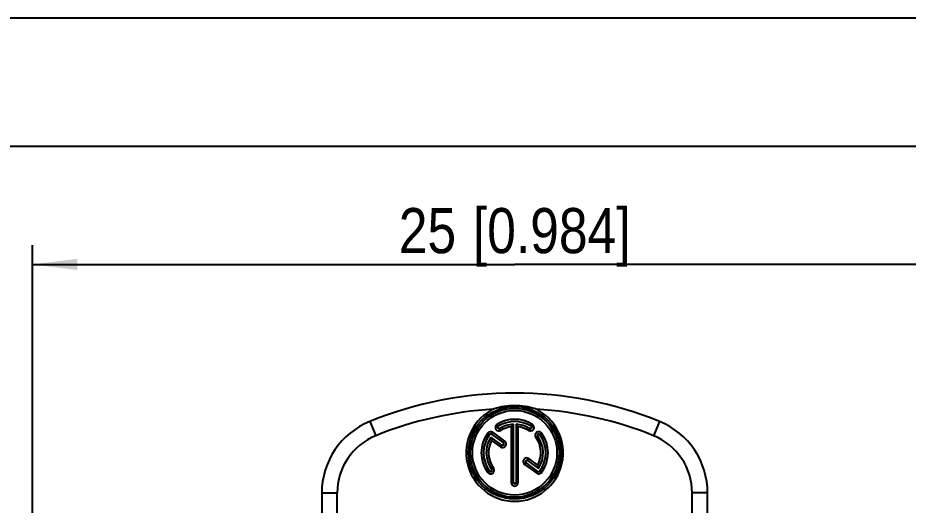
# Model space of a CAD drawing. Header units: millimetres. Extents: x 0 to 420, y 0 to 297.
# Drawn here: x 44.1 to 113.4, y 259.2 to 297 of the extents above; entities that cross this region are included whole.
import ezdxf

# ---------------------------------------------------------------- set-up
doc = ezdxf.new("R2010")
doc.units = ezdxf.units.MM
doc.header["$LTSCALE"] = 23.1
doc.layers.get('0').update_dxf_attribs({"linetype": 'CONTINUOUS'})
doc.layers.add('_03_2D_DRAWING_DIMENSION', color=7, linetype='CONTINUOUS')
doc.layers.add('_26_DATUM_AXIS', color=7, linetype='CONTINUOUS')
doc.styles.get("Standard").update_dxf_attribs({"font": 'arialn.ttf'})
doc.dimstyles.new('DIMSTYLE_1', dxfattribs={"dimtxt": 3.5, "dimasz": 3.5, "dimexe": 1.5, "dimexo": 1, "dimgap": 0.875, "dimtad": 1, "dimlfac": 0.333333, "dimdsep": 46, "dimtxsty": 'STANDARD', "dimblk": '_FILLED', "dimblk1": '_FILLED', "dimblk2": '_FILLED', "dimcen": 0.09, "dimclrt": 7, "dimazin": 2, "dimtp": 0.2, "dimtm": 0.2, "dimtfac": 1, "dimtofl": 0, "dimtmove": 0, "dimatfit": 3, "dimldrblk": '_FILLED', "dimfxl": 1, "dimtolj": 1, "dimarcsym": 0})

# ---------------------------------------------------------------- blocks, each defined once
blk = doc.blocks.new('_FILLED')
at = {"color": 0, "linetype": 'BYBLOCK'}
blk.add_solid([(0, 0), (-1, 0.125), (-1, -0.125)], dxfattribs=at)
blk = doc.blocks.new('*D2')
at = {"layer": '_03_2D_DRAWING_DIMENSION', "color": 7}
for p, q in [((45.281, 248.841), (45.281, 279.349)), ((120.281, 189.441), (120.281, 279.349)), ((45.281, 277.849), (82.781, 277.849)), ((120.281, 277.849), (82.781, 277.849))]:
    blk.add_line(p, q, dxfattribs=at)
at = {"layer": '_03_2D_DRAWING_DIMENSION', "color": 7, "xscale": 3.5, "yscale": 3.5, "zscale": 3.5, "rotation": 180}
blk.add_blockref('_FILLED', (45.281, 277.849), dxfattribs=at)
at = {"layer": '_03_2D_DRAWING_DIMENSION', "color": 7, "xscale": 3.5, "yscale": 3.5, "zscale": 3.5}
blk.add_blockref('_FILLED', (120.281, 277.849), dxfattribs=at)
at = {"layer": '_03_2D_DRAWING_DIMENSION', "color": 7, "insert": (82.781, 282.224), "char_height": 3.5, "width": 21.308, "attachment_point": 2, "line_spacing_factor": 0.9}
blk.add_mtext('25{\\ftxt;\\W0.0001;\\H0.0001;\\~}{\\ftxt;\\W1.0;\\H3.5; }[0.984]', dxfattribs=at)

msp = doc.modelspace()

# ---------------------------------------------------------------- linework, layer by layer
at = {"color": 7}
for p, q in [((0, 297), (420, 297)), ((410, 287), (12.5, 287)), ((71.5308, 265.6601), (71.9808, 264.5476)), ((81.4055, 265.4235), (81.4973, 265.2767)), ((82.6758, 260.9095), (82.6758, 265.4325)), ((82.8859, 265.4325), (82.8859, 260.9095)), ((84.1562, 265.4235), (84.0644, 265.2767)), ((94.0308, 265.6601), (93.5808, 264.5476)), ((80.6827, 264.7492), (80.8228, 264.6474)), ((81.0713, 264.8108), (80.9695, 264.6706)), ((80.9695, 264.6706), (81.9039, 263.9917)), ((81.7006, 264.9517), (81.6087, 265.0986)), ((83.8611, 264.9517), (83.953, 265.0986)), ((84.4288, 264.4221), (84.5689, 264.5239)), ((84.879, 264.7492), (84.7389, 264.6474)), ((81.7804, 263.8218), (80.933, 264.4375)), ((81.6786, 263.6817), (81.7804, 263.8218)), ((82.0057, 264.1319), (81.9039, 263.9917)), ((83.556, 262.3177), (83.6578, 262.4578)), ((84.5922, 261.7789), (83.6578, 262.4578)), ((83.8831, 262.7679), (83.7813, 262.6278)), ((83.7813, 262.6278), (84.6287, 262.0121)), ((80.6827, 261.7004), (80.8228, 261.8022)), ((81.1329, 262.0275), (80.9928, 261.9257)), ((84.4904, 261.6388), (84.5922, 261.7789)), ((84.879, 261.7004), (84.7389, 261.8022)), ((82.5026, 260.9095), (82.6758, 260.9095)), ((83.0591, 260.9095), (82.8859, 260.9095)), ((67.7808, 260.0979), (67.7808, 257.6493)), ((67.7808, 260.0979), (68.9808, 260.0979)), ((68.9808, 257.6494), (68.9808, 260.0979)), ((96.5808, 257.6493), (96.5808, 260.0979)), ((97.7808, 260.0979), (96.5808, 260.0979)), ((97.7808, 257.6493), (97.7808, 260.0979))]:
    msp.add_line(p, q, dxfattribs=at)
for radius in [3.5963, 3.4582]:
    msp.add_circle((82.7808, 263.2248), radius, dxfattribs=at)
for centre, radius, start, end in [((82.7808, 237.8493), 30, 67.975687, 112.024313), ((82.7808, 237.8493), 28.8, 93.339264, 112.024313), ((82.7808, 263.2248), 3.7695, 115.236961, 64.763039), ((82.7808, 237.8493), 28.8, 67.975687, 86.660736), ((73.7808, 260.0979), 6, 112.024313, 180), ((81.553, 265.1876), 0.105, 122.027133, 302.027133), ((82.7808, 263.2248), 2.4203, 57.972867, 122.027133), ((82.7808, 263.2248), 2.2102, 92.724136, 122.027133), ((86.7896, 261.5045), 5.6879, 136.323353, 138.91193), ((78.7721, 261.5045), 5.6879, 41.08807, 43.676647), ((82.7808, 263.2248), 2.2102, 57.972867, 87.275864), ((84.0087, 265.1876), 0.105, 237.972867, 57.972867), ((91.7808, 260.0979), 6, 0, 67.975687), ((73.7808, 260.0979), 4.8, 112.024313, 180), ((82.7808, 263.2248), 2.4203, 144, 216), ((80.9078, 264.5857), 0.105, 54, 144), ((84.6539, 264.5857), 0.105, 36, 216), ((82.7808, 263.2248), 2.2102, 326.724136, 36), ((82.7808, 263.2248), 2.4203, 324, 36), ((91.7808, 260.0979), 4.8, 0, 67.975687), ((82.7808, 263.2248), 2.2102, 146.724136, 216), ((86.5288, 265.4567), 5.6879, 190.323353, 192.91193), ((81.8422, 263.9068), 0.105, 234, 54), ((83.7195, 262.5428), 0.105, 54, 234), ((80.9078, 261.8639), 0.105, 216, 36), ((79.0329, 260.9928), 5.6879, 10.323353, 12.91193), ((84.6539, 261.8639), 0.105, 234, 324), ((82.7808, 260.9095), 0.105, 180, 360)]:
    msp.add_arc(centre, radius, start, end, dxfattribs=at)
msp.add_open_spline([(84.388, 266.6345), (84.1303, 266.7143), (83.5986, 266.8373), (82.7808, 266.9), (81.9631, 266.8373), (81.4314, 266.7143), (81.1737, 266.6345)], degree=3, knots=[0, 0, 0, 0, 0.2481997, 0.5000004, 0.7518008, 1, 1, 1, 1], dxfattribs=at)
at = {"layer": '_26_DATUM_AXIS', "color": 7}
for p, q in [((82.5026, 265.2427), (82.5026, 260.9095)), ((83.0591, 260.9095), (83.0591, 265.2427)), ((82.0057, 264.1319), (81.0713, 264.8108)), ((80.9848, 264.1858), (81.6786, 263.6817)), ((84.5769, 262.2638), (83.8831, 262.7679)), ((83.556, 262.3177), (84.4904, 261.6388))]:
    msp.add_line(p, q, dxfattribs=at)
msp.add_circle((82.7808, 263.2248), 3.285, dxfattribs=at)
for centre, radius, start, end in [((81.553, 265.1876), 0.2782, 122.027133, 302.027133), ((82.7808, 263.2248), 2.5935, 57.972867, 122.027133), ((82.7808, 263.2248), 2.037, 97.851031, 122.027133), ((82.7808, 263.2248), 2.037, 57.972867, 82.148969), ((84.0087, 265.1876), 0.2782, 237.972867, 57.972867), ((82.7808, 263.2248), 2.5935, 144, 216), ((80.9078, 264.5857), 0.2782, 54, 144), ((84.6539, 264.5857), 0.2782, 36, 216), ((82.7808, 263.2248), 2.5935, 324, 36), ((82.7808, 263.2248), 2.037, 151.851031, 216), ((81.8422, 263.9068), 0.2782, 234, 54), ((82.7808, 263.2248), 2.037, 331.851031, 36), ((83.7195, 262.5428), 0.2782, 54, 234), ((80.9078, 261.8639), 0.2782, 216, 36), ((84.6539, 261.8639), 0.2782, 234, 324), ((82.7808, 260.9095), 0.2782, 180, 360)]:
    msp.add_arc(centre, radius, start, end, dxfattribs=at)

# ---------------------------------------------------------------- dimensions: what is measured, and where the dimension line sits
at = {"layer": '_03_2D_DRAWING_DIMENSION', "color": 7}
dim = msp.add_linear_dim(base=(120.2808, 277.8493), p1=(45.2808, 247.8413), p2=(120.2808, 188.4413), dimstyle='DIMSTYLE_1', dxfattribs=at)
dim.commit()
dim.dimension.update_dxf_attribs({"geometry": '*D2', "text_midpoint": (82.7808, 277.8493), "dimtype": 160})

doc.saveas('drawing.dxf')
